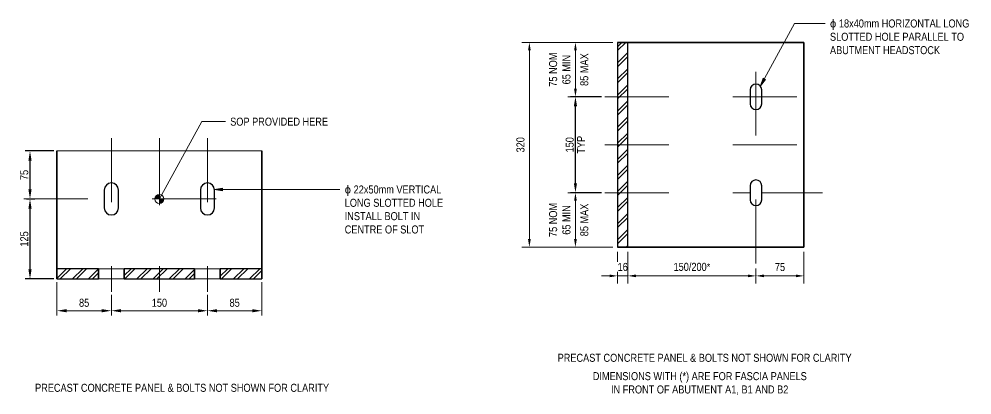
# Model space of a CAD drawing. Header units: metres. Extents: x 2.13 to 8.43, y 2.45 to 4.36.
# Drawn here: x 4.057 to 5.545, y 2.759 to 3.347 of the extents above; entities that cross this region are included whole.
import ezdxf

# ---------------------------------------------------------------- set-up
doc = ezdxf.new("R2010")
doc.units = ezdxf.units.M
doc.linetypes.add('JacobsCenter', pattern=[0.015, 0.009, -0.0015, 0.003, -0.0015])
doc.layers.get('Defpoints').update_dxf_attribs({"color": 41})
for name, color, linetype, lineweight in [('A-ANNO-DIMS', 7, 'Continuous', 9), ('A-ANNO-NOTE', 7, 'Continuous', 9), ('A-DETL', 7, 'Continuous', 13), ('A-DETL-GENF', 7, 'Continuous', 9), ('G-ANNO-TEXT', 7, 'Continuous', 9)]:
    doc.layers.add(name, color=color, linetype=linetype, lineweight=lineweight)
doc.styles.add('Arial', font='arial.ttf', dxfattribs={"height": 0.0125})
doc.styles.add('Arial Narrow', font='ARIALN.TTF', dxfattribs={"height": 0.0125})
doc.dimstyles.new('____ddd____', dxfattribs={"dimscale": 0.3048, "dimtxt": 0.012793, "dimasz": 0.049213, "dimexe": 0.024606, "dimexo": 0.016404, "dimgap": 0.008202, "dimtad": 1, "dimdec": 0, "dimlfac": 1000, "dimzin": 0, "dimdsep": 46, "dimtxsty": 'Arial Narrow', "dimsah": 1, "dimcen": 0.09, "dimaunit": 1, "dimadec": 4, "dimazin": 0, "dimtfac": 1, "dimtdec": 4, "dimtix": 1, "dimtmove": 0, "dimatfit": 3, "dimfxl": 1, "dimtvp": 1, "dimtolj": 1, "dimtzin": 0, "dimarcsym": 2})
doc.dimstyles.new('____ddd_____Opaque', dxfattribs={"dimscale": 0.3048, "dimtxt": 0.012793, "dimasz": 0.049213, "dimexe": 0.024606, "dimexo": 0.016404, "dimgap": 0.019685, "dimtad": 1, "dimdec": 0, "dimlfac": 1000, "dimzin": 0, "dimdsep": 46, "dimtxsty": 'Arial Narrow', "dimsah": 1, "dimcen": 0.09, "dimaunit": 1, "dimadec": 4, "dimazin": 0, "dimtfac": 1, "dimtdec": 4, "dimtix": 1, "dimtmove": 0, "dimatfit": 3, "dimfxl": 1, "dimtvp": 1, "dimtfill": 1, "dimtolj": 1, "dimtzin": 0, "dimlwd": 13, "dimlwe": 13, "dimarcsym": 2})
doc.dimstyles.new('Dimension_Standard_O__mm_', dxfattribs={"dimscale": 0.3048, "dimtxt": 0.012793, "dimasz": 0.04101, "dimexe": 0.03937, "dimexo": 0.024606, "dimgap": 0.024606, "dimtad": 1, "dimdec": 0, "dimlfac": 1000, "dimzin": 0, "dimdsep": 46, "dimtxsty": 'Arial Narrow', "dimsah": 1, "dimcen": 0.09, "dimaunit": 1, "dimadec": 4, "dimazin": 0, "dimtfac": 1, "dimtdec": 4, "dimtix": 1, "dimtmove": 0, "dimatfit": 3, "dimfxl": 1, "dimtvp": 1, "dimtfill": 1, "dimtolj": 1, "dimtzin": 0, "dimlwd": 18, "dimlwe": 18, "dimarcsym": 2})

# ---------------------------------------------------------------- blocks, each defined once
blk = doc.blocks.new('T2D_JAC_DC_EA_ELEV - 200x16 EA-6249036-DRG-2873197 - FRONT VIEW')
at = {"layer": 'A-DETL-GENF'}
for p, q in [((0, 0.1), (0.32, 0.1)), ((0, -0.084), (0.32, -0.084)), ((0, -0.1), (0.32, -0.1))]:
    blk.add_line(p, q, dxfattribs=at)
blk = doc.blocks.new('DIMBLOCK4-DRG-2873197 - FRONT VIEW')
at = {"layer": 'A-ANNO-DIMS', "color": 0, "lineweight": 13, "transparency": 16777216}
for p, q in [((4.1163, 2.9358), (4.1163, 2.8836)), ((4.2013, 2.9158), (4.2013, 2.8836)), ((4.1313, 2.8911), (4.1863, 2.8911))]:
    blk.add_line(p, q, dxfattribs=at)
at = {"layer": 'A-ANNO-DIMS', "color": 0, "transparency": 16777216}
for points in [[(4.1313, 2.8936), (4.1313, 2.8886), (4.1163, 2.8911)], [(4.1863, 2.8936), (4.1863, 2.8886), (4.2013, 2.8911)]]:
    blk.add_solid(points, dxfattribs=at)
at = {"layer": 'Defpoints', "color": 0, "transparency": 16777216}
for p in [(4.1163, 2.9408), (4.2013, 2.9208), (4.2013, 2.8911)]:
    blk.add_point(p, dxfattribs=at)
at = {"layer": 'A-ANNO-DIMS', "color": 0, "lineweight": 13, "transparency": 16777216, "insert": (4.1588, 2.9035), "char_height": 0.0125, "width": 0.019007, "attachment_point": 5, "style": 'Arial Narrow', "bg_fill": 3, "box_fill_scale": 1.1, "bg_fill_color": 256, "bg_fill_true_color": 13158600, "bg_fill_transparency": 0}
blk.add_mtext('\\A1;85', dxfattribs=at)
blk = doc.blocks.new('DIMBLOCK5-DRG-2873197 - FRONT VIEW')
at = {"layer": 'A-ANNO-DIMS', "color": 0, "lineweight": 13, "transparency": 16777216}
for p, q in [((4.2013, 2.9158), (4.2013, 2.8836)), ((4.3513, 2.9158), (4.3513, 2.8836)), ((4.2163, 2.8911), (4.3363, 2.8911))]:
    blk.add_line(p, q, dxfattribs=at)
at = {"layer": 'A-ANNO-DIMS', "color": 0, "transparency": 16777216}
for points in [[(4.2163, 2.8936), (4.2163, 2.8886), (4.2013, 2.8911)], [(4.3363, 2.8936), (4.3363, 2.8886), (4.3513, 2.8911)]]:
    blk.add_solid(points, dxfattribs=at)
at = {"layer": 'Defpoints', "color": 0, "transparency": 16777216}
for p in [(4.2013, 2.9208), (4.3513, 2.9208), (4.3513, 2.8911)]:
    blk.add_point(p, dxfattribs=at)
at = {"layer": 'A-ANNO-DIMS', "color": 0, "lineweight": 13, "transparency": 16777216, "insert": (4.2763, 2.9035), "char_height": 0.0125, "width": 0.02851, "attachment_point": 5, "style": 'Arial Narrow', "bg_fill": 3, "box_fill_scale": 1.1, "bg_fill_color": 256, "bg_fill_true_color": 13158600, "bg_fill_transparency": 0}
blk.add_mtext('\\A1;150', dxfattribs=at)
blk = doc.blocks.new('DIMBLOCK6-DRG-2873197 - FRONT VIEW')
at = {"layer": 'A-ANNO-DIMS', "color": 0, "lineweight": 13, "transparency": 16777216}
for p, q in [((4.4363, 2.9358), (4.4363, 2.8836)), ((4.3513, 2.9158), (4.3513, 2.8836)), ((4.3663, 2.8911), (4.4213, 2.8911))]:
    blk.add_line(p, q, dxfattribs=at)
at = {"layer": 'A-ANNO-DIMS', "color": 0, "transparency": 16777216}
for points in [[(4.3663, 2.8936), (4.3663, 2.8886), (4.3513, 2.8911)], [(4.4213, 2.8936), (4.4213, 2.8886), (4.4363, 2.8911)]]:
    blk.add_solid(points, dxfattribs=at)
at = {"layer": 'Defpoints', "color": 0, "transparency": 16777216}
for p in [(4.4363, 2.9408), (4.3513, 2.9208), (4.4363, 2.8911)]:
    blk.add_point(p, dxfattribs=at)
at = {"layer": 'A-ANNO-DIMS', "color": 0, "lineweight": 13, "transparency": 16777216, "insert": (4.3938, 2.9035), "char_height": 0.0125, "width": 0.019007, "attachment_point": 5, "style": 'Arial Narrow', "bg_fill": 3, "box_fill_scale": 1.1, "bg_fill_color": 256, "bg_fill_true_color": 13158600, "bg_fill_transparency": 0}
blk.add_mtext('\\A1;85', dxfattribs=at)
blk = doc.blocks.new('DIMBLOCK7-DRG-2873197 - FRONT VIEW')
at = {"layer": 'A-ANNO-DIMS', "color": 0, "lineweight": -2, "transparency": 16777216}
for p, q in [((4.0687, 3.0658), (4.0818, 3.0658)), ((4.0743, 2.9558), (4.0743, 3.0508)), ((4.1113, 2.9408), (4.0668, 2.9408))]:
    blk.add_line(p, q, dxfattribs=at)
at = {"layer": 'A-ANNO-DIMS', "color": 0, "transparency": 16777216}
for points in [[(4.0718, 3.0508), (4.0768, 3.0508), (4.0743, 3.0658)], [(4.0718, 2.9558), (4.0768, 2.9558), (4.0743, 2.9408)]]:
    blk.add_solid(points, dxfattribs=at)
at = {"layer": 'Defpoints', "color": 0, "transparency": 16777216}
for p in [(4.0637, 3.0658), (4.0743, 3.0658), (4.1163, 2.9408)]:
    blk.add_point(p, dxfattribs=at)
at = {"layer": 'A-ANNO-DIMS', "color": 0, "transparency": 16777216, "insert": (4.0654, 3.0033), "char_height": 0.0125, "width": 0.02851, "attachment_point": 5, "rotation": 90, "style": 'Arial Narrow'}
blk.add_mtext('\\A1;125', dxfattribs=at)
blk = doc.blocks.new('DIMBLOCK8-DRG-2873197 - FRONT VIEW')
at = {"layer": 'A-ANNO-DIMS', "color": 0, "lineweight": -2, "transparency": 16777216}
for p, q in [((4.1113, 3.1408), (4.0668, 3.1408)), ((4.0743, 3.0808), (4.0743, 3.1258)), ((4.0687, 3.0658), (4.0818, 3.0658))]:
    blk.add_line(p, q, dxfattribs=at)
at = {"layer": 'A-ANNO-DIMS', "color": 0, "transparency": 16777216}
for points in [[(4.0718, 3.1258), (4.0768, 3.1258), (4.0743, 3.1408)], [(4.0718, 3.0808), (4.0768, 3.0808), (4.0743, 3.0658)]]:
    blk.add_solid(points, dxfattribs=at)
at = {"layer": 'Defpoints', "color": 0, "transparency": 16777216}
for p in [(4.0743, 3.1408), (4.1163, 3.1408), (4.0637, 3.0658)]:
    blk.add_point(p, dxfattribs=at)
at = {"layer": 'A-ANNO-DIMS', "color": 0, "transparency": 16777216, "insert": (4.0654, 3.1033), "char_height": 0.0125, "width": 0.019007, "attachment_point": 5, "rotation": 90, "style": 'Arial Narrow'}
blk.add_mtext('\\A1;75', dxfattribs=at)
blk = doc.blocks.new('CS_SYMB_SETOUT POINT - 5mm-2022283-DRG-2873197 - FRONT VIEW')
at = {"layer": 'A-ANNO-NOTE'}
h = blk.add_hatch(color=256, dxfattribs=at)
edge = h.paths.add_edge_path()
edge.add_line((0, 0.0014), (0, 0))
edge.add_line((0, 0), (-0.0014, 0))
edge.add_arc((0, 0), 0.0014, 90, 180, ccw=False)
h = blk.add_hatch(color=256, dxfattribs=at)
edge = h.paths.add_edge_path()
edge.add_line((0, -0.0014), (0, 0))
edge.add_line((0, 0), (0.0014, 0))
edge.add_arc((0, 0), 0.0014, 270, 360, ccw=False)
for p, q in [((-0.0019, 0), (0.0019, 0)), ((-0.0014, 0), (0, 0)), ((0, -0.0019), (0, 0.0019)), ((0, 0), (0, 0.0014)), ((0.0014, 0), (0, 0)), ((0, 0), (0, -0.0014))]:
    blk.add_line(p, q, dxfattribs=at)
blk.add_circle((0, 0), 0.0014, dxfattribs=at)
for start, end in [(90, 180), (270, 360)]:
    blk.add_arc((0, 0), 0.0014, start, end, dxfattribs=at)
blk = doc.blocks.new('DIMBLOCK9-DRG-2873197 - PLAN VIEW')
at = {"layer": 'A-ANNO-DIMS', "color": 0, "lineweight": -2, "transparency": 16777216}
for p, q in [((4.9666, 3.2255), (4.9183, 3.2255)), ((4.9258, 3.0905), (4.9258, 3.2105)), ((4.9666, 3.0755), (4.9183, 3.0755))]:
    blk.add_line(p, q, dxfattribs=at)
at = {"layer": 'A-ANNO-DIMS', "color": 0, "transparency": 16777216}
for points in [[(4.9233, 3.2105), (4.9283, 3.2105), (4.9258, 3.2255)], [(4.9233, 3.0905), (4.9283, 3.0905), (4.9258, 3.0755)]]:
    blk.add_solid(points, dxfattribs=at)
at = {"layer": 'Defpoints', "color": 0, "transparency": 16777216}
for p in [(4.9258, 3.2255), (4.9716, 3.2255), (4.9716, 3.0755)]:
    blk.add_point(p, dxfattribs=at)
at = {"layer": 'A-ANNO-DIMS', "color": 0, "transparency": 16777216, "char_height": 0.0125, "width": 0.033383, "attachment_point": 5, "rotation": 90, "style": 'Arial Narrow'}
for s, insert in [('\\A1;150', (4.9169, 3.1505)), ('\\A1;TYP', (4.9345, 3.1505))]:
    blk.add_mtext(s, dxfattribs=dict(at, insert=insert))
blk = doc.blocks.new('DIMBLOCK10-DRG-2873197 - PLAN VIEW')
at = {"layer": 'A-ANNO-DIMS', "color": 0, "lineweight": 18, "transparency": 16777216}
for p, q in [((4.9841, 3.3105), (4.8419, 3.3105)), ((4.8539, 3.298), (4.8539, 3.003)), ((4.9841, 2.9905), (4.8419, 2.9905))]:
    blk.add_line(p, q, dxfattribs=at)
at = {"layer": 'A-ANNO-DIMS', "color": 0, "transparency": 16777216}
for points in [[(4.8518, 3.298), (4.856, 3.298), (4.8539, 3.3105)], [(4.8518, 3.003), (4.856, 3.003), (4.8539, 2.9905)]]:
    blk.add_solid(points, dxfattribs=at)
at = {"layer": 'Defpoints', "color": 0, "transparency": 16777216}
for p in [(4.9916, 3.3105), (4.8539, 2.9905), (4.9916, 2.9905)]:
    blk.add_point(p, dxfattribs=at)
at = {"layer": 'A-ANNO-DIMS', "color": 0, "lineweight": 18, "transparency": 16777216, "insert": (4.84, 3.1505), "char_height": 0.0125, "width": 0.02851, "attachment_point": 5, "rotation": 90, "style": 'Arial Narrow', "bg_fill": 3, "box_fill_scale": 1.1, "bg_fill_color": 256, "bg_fill_true_color": 13158600, "bg_fill_transparency": 0}
blk.add_mtext('\\A1;320', dxfattribs=at)
blk = doc.blocks.new('DIMBLOCK11-DRG-2873197 - PLAN VIEW')
at = {"layer": 'A-ANNO-DIMS', "color": 0, "lineweight": 18, "transparency": 16777216}
for p, q in [((4.9841, 3.3105), (4.9138, 3.3105)), ((4.9258, 3.238), (4.9258, 3.298)), ((4.9641, 3.2255), (4.9138, 3.2255))]:
    blk.add_line(p, q, dxfattribs=at)
at = {"layer": 'A-ANNO-DIMS', "color": 0, "transparency": 16777216}
for points in [[(4.9237, 3.298), (4.9279, 3.298), (4.9258, 3.3105)], [(4.9237, 3.238), (4.9279, 3.238), (4.9258, 3.2255)]]:
    blk.add_solid(points, dxfattribs=at)
at = {"layer": 'Defpoints', "color": 0, "transparency": 16777216}
for p in [(4.9258, 3.3105), (4.9916, 3.3105), (4.9716, 3.2255)]:
    blk.add_point(p, dxfattribs=at)
at = {"layer": 'A-ANNO-DIMS', "color": 0, "lineweight": 18, "transparency": 16777216, "char_height": 0.0125, "width": 0.064015, "attachment_point": 5, "rotation": 90, "style": 'Arial Narrow', "bg_fill": 3, "box_fill_scale": 1.1, "bg_fill_color": 256, "bg_fill_true_color": 13158600, "bg_fill_transparency": 0}
for s, insert in [('\\A1;75 NOM\\P65 MIN', (4.9014, 3.268)), ('\\A1;85 MAX', (4.9397, 3.268))]:
    blk.add_mtext(s, dxfattribs=dict(at, insert=insert))
blk = doc.blocks.new('DIMBLOCK12-DRG-2873197 - PLAN VIEW')
at = {"layer": 'A-ANNO-DIMS', "color": 0, "lineweight": 18, "transparency": 16777216}
for p, q in [((4.9641, 3.0755), (4.9138, 3.0755)), ((4.9258, 3.003), (4.9258, 3.063)), ((4.9841, 2.9905), (4.9138, 2.9905))]:
    blk.add_line(p, q, dxfattribs=at)
at = {"layer": 'A-ANNO-DIMS', "color": 0, "transparency": 16777216}
for points in [[(4.9237, 3.063), (4.9279, 3.063), (4.9258, 3.0755)], [(4.9237, 3.003), (4.9279, 3.003), (4.9258, 2.9905)]]:
    blk.add_solid(points, dxfattribs=at)
at = {"layer": 'Defpoints', "color": 0, "transparency": 16777216}
for p in [(4.9258, 3.0755), (4.9716, 3.0755), (4.9916, 2.9905)]:
    blk.add_point(p, dxfattribs=at)
at = {"layer": 'A-ANNO-DIMS', "color": 0, "lineweight": 18, "transparency": 16777216, "char_height": 0.0125, "width": 0.064015, "attachment_point": 5, "rotation": 90, "style": 'Arial Narrow', "bg_fill": 3, "box_fill_scale": 1.1, "bg_fill_color": 256, "bg_fill_true_color": 13158600, "bg_fill_transparency": 0}
for s, insert in [('\\A1;75 NOM\\P65 MIN', (4.9014, 3.033)), ('\\A1;85 MAX', (4.9397, 3.033))]:
    blk.add_mtext(s, dxfattribs=dict(at, insert=insert))
blk = doc.blocks.new('DIMBLOCK13-DRG-2873197 - PLAN VIEW')
at = {"layer": 'A-ANNO-DIMS', "color": 0, "lineweight": 18, "transparency": 16777216}
for p, q in [((4.9916, 2.983), (4.9916, 2.9336)), ((5.0076, 2.983), (5.0076, 2.9336)), ((4.9791, 2.9456), (4.9666, 2.9456)), ((4.9916, 2.9456), (5.0076, 2.9456)), ((5.0201, 2.9456), (5.0326, 2.9456))]:
    blk.add_line(p, q, dxfattribs=at)
at = {"layer": 'A-ANNO-DIMS', "color": 0, "transparency": 16777216}
for points in [[(4.9791, 2.9477), (4.9791, 2.9435), (4.9916, 2.9456)], [(5.0201, 2.9477), (5.0201, 2.9435), (5.0076, 2.9456)]]:
    blk.add_solid(points, dxfattribs=at)
at = {"layer": 'Defpoints', "color": 0, "transparency": 16777216}
for p in [(4.9916, 2.9905), (5.0076, 2.9905)]:
    blk.add_point(p, dxfattribs=at)
at = {"layer": 'A-ANNO-DIMS', "color": 0, "lineweight": 18, "transparency": 16777216, "insert": (4.9996, 2.9595), "char_height": 0.0125, "width": 0.019007, "attachment_point": 5, "style": 'Arial Narrow', "bg_fill": 3, "box_fill_scale": 1.1, "bg_fill_color": 256, "bg_fill_true_color": 13158600, "bg_fill_transparency": 0}
blk.add_mtext('\\A1;16', dxfattribs=at)
at = {"layer": 'Defpoints', "color": 0, "transparency": 16777216}
blk.add_point((5.0076, 2.9456), dxfattribs=at)
blk = doc.blocks.new('DIMBLOCK14-DRG-2873197 - PLAN VIEW')
at = {"layer": 'A-ANNO-DIMS', "color": 0, "lineweight": 18, "transparency": 16777216}
for p, q in [((5.0076, 2.983), (5.0076, 2.9336)), ((5.0201, 2.9456), (5.1951, 2.9456)), ((5.2076, 2.9573), (5.2076, 2.9336))]:
    blk.add_line(p, q, dxfattribs=at)
at = {"layer": 'A-ANNO-DIMS', "color": 0, "transparency": 16777216}
for points in [[(5.0201, 2.9477), (5.0201, 2.9435), (5.0076, 2.9456)], [(5.1951, 2.9477), (5.1951, 2.9435), (5.2076, 2.9456)]]:
    blk.add_solid(points, dxfattribs=at)
at = {"layer": 'Defpoints', "color": 0, "transparency": 16777216}
for p in [(5.0076, 2.9905), (5.2076, 2.9648), (5.2076, 2.9456)]:
    blk.add_point(p, dxfattribs=at)
at = {"layer": 'A-ANNO-DIMS', "color": 0, "lineweight": 18, "transparency": 16777216, "insert": (5.1076, 2.9596), "char_height": 0.0125, "width": 0.068472, "attachment_point": 5, "style": 'Arial Narrow', "bg_fill": 3, "box_fill_scale": 1.1, "bg_fill_color": 256, "bg_fill_true_color": 13158600, "bg_fill_transparency": 0}
blk.add_mtext('\\A1;150/200*', dxfattribs=at)
blk = doc.blocks.new('DIMBLOCK15-DRG-2873197 - PLAN VIEW')
at = {"layer": 'A-ANNO-DIMS', "color": 0, "lineweight": 18, "transparency": 16777216}
for p, q in [((5.2826, 2.983), (5.2826, 2.9336)), ((5.2076, 2.9573), (5.2076, 2.9336)), ((5.2201, 2.9456), (5.2701, 2.9456))]:
    blk.add_line(p, q, dxfattribs=at)
at = {"layer": 'A-ANNO-DIMS', "color": 0, "transparency": 16777216}
for points in [[(5.2201, 2.9477), (5.2201, 2.9435), (5.2076, 2.9456)], [(5.2701, 2.9477), (5.2701, 2.9435), (5.2826, 2.9456)]]:
    blk.add_solid(points, dxfattribs=at)
at = {"layer": 'Defpoints', "color": 0, "transparency": 16777216}
for p in [(5.2826, 2.9905), (5.2076, 2.9648), (5.2826, 2.9456)]:
    blk.add_point(p, dxfattribs=at)
at = {"layer": 'A-ANNO-DIMS', "color": 0, "lineweight": 18, "transparency": 16777216, "insert": (5.2451, 2.9594), "char_height": 0.0125, "width": 0.019007, "attachment_point": 5, "style": 'Arial Narrow', "bg_fill": 3, "box_fill_scale": 1.1, "bg_fill_color": 256, "bg_fill_true_color": 13158600, "bg_fill_transparency": 0}
blk.add_mtext('\\A1;75', dxfattribs=at)

msp = doc.modelspace()

# ---------------------------------------------------------------- hatches: boundary and pattern name
at = {"layer": 'A-DETL-GENF'}
h = msp.add_hatch(dxfattribs=at)
h.set_pattern_fill('FP_3', color=256, style=0, pattern_type=2)
h.set_pattern_definition([(45, (-1.958118, 0), (-0.01257236, 0.01257236), []), (45, (-1.958118, 0.01905), (-0.01257236, 0.01257236), [])])
h.paths.add_polyline_path([(5.0076, 2.9905), (5.0076, 3.3105), (4.9916, 3.3105), (4.9916, 2.9905)])
h = msp.add_hatch(dxfattribs=at)
h.set_pattern_fill('FP_3', color=256, style=0, pattern_type=2)
h.set_pattern_definition([(45, (-1.717005, 0), (-0.01257236, 0.01257236), []), (45, (-1.717005, 0.01905), (-0.01257236, 0.01257236), [])])
h.paths.add_polyline_path([(4.1813, 2.9408), (4.1813, 2.9568), (4.1163, 2.9568), (4.1163, 2.9408)])
h.paths.add_polyline_path([(4.4363, 2.9408), (4.4363, 2.9568), (4.3713, 2.9568), (4.3713, 2.9408), (4.4025, 2.9408)])
h.paths.add_polyline_path([(4.2213, 2.9408), (4.3313, 2.9408), (4.3313, 2.9568), (4.2213, 2.9568)])
at = {"layer": 'G-ANNO-TEXT'}
for points in [[(5.2147, 3.2426), (5.2226, 3.2526), (5.2187, 3.2547)], [(4.3622, 3.0806), (4.3747, 3.0784), (4.3747, 3.0828)]]:
    msp.add_hatch(color=256, dxfattribs=at).paths.add_polyline_path(points)

# ---------------------------------------------------------------- linework, layer by layer
at = {"layer": 'A-DETL', "linetype": 'JacobsCenter', "lineweight": 9}
for p, q in [((5.2076, 2.9648), (5.2076, 3.3448)), ((4.9716, 3.2255), (5.3116, 3.2255)), ((4.2013, 3.1608), (4.2013, 2.9208)), ((4.2763, 3.1608), (4.2763, 2.9208)), ((4.3513, 3.1608), (4.3513, 2.9208)), ((4.9716, 3.1505), (5.3116, 3.1505)), ((4.0648, 3.0658), (4.4498, 3.0658)), ((4.9716, 3.0755), (5.1986, 3.0755)), ((5.2166, 3.0755), (5.3116, 3.0755))]:
    msp.add_line(p, q, dxfattribs=at)
at = {"layer": 'A-DETL', "lineweight": 25}
for p, q in [((4.9916, 3.3105), (4.9916, 2.9905)), ((5.0076, 3.3105), (4.9916, 3.3105)), ((5.0076, 2.9905), (5.0076, 3.3105)), ((5.1986, 3.2365), (5.1986, 3.2145)), ((5.2166, 3.2145), (5.2166, 3.2365)), ((4.1903, 3.0798), (4.1903, 3.0518)), ((4.2123, 3.0518), (4.2123, 3.0798)), ((4.3403, 3.0798), (4.3403, 3.0518)), ((4.3623, 3.0518), (4.3623, 3.0798)), ((5.1986, 3.0865), (5.1986, 3.0645)), ((5.2166, 3.0645), (5.2166, 3.0865)), ((4.9916, 2.9905), (5.0076, 2.9905)), ((4.1813, 2.9568), (4.1163, 2.9568)), ((4.1163, 2.9568), (4.1163, 2.9408)), ((4.1813, 2.9408), (4.1813, 2.9568)), ((4.3313, 2.9568), (4.2213, 2.9568)), ((4.2213, 2.9568), (4.2213, 2.9408)), ((4.3313, 2.9408), (4.3313, 2.9568)), ((4.4363, 2.9568), (4.3713, 2.9568)), ((4.3713, 2.9568), (4.3713, 2.9408)), ((4.4363, 2.9408), (4.4363, 2.9568)), ((4.1163, 2.9408), (4.1813, 2.9408)), ((4.2213, 2.9408), (4.3313, 2.9408)), ((4.3713, 2.9408), (4.4363, 2.9408))]:
    msp.add_line(p, q, dxfattribs=at)
at = {"layer": 'A-DETL', "lineweight": 35}
for p, q in [((5.2826, 3.3105), (4.9916, 3.3105)), ((5.2826, 3.3105), (5.2826, 2.9905)), ((4.1163, 3.1408), (4.1163, 2.9408)), ((4.4363, 3.1408), (4.4363, 2.9408)), ((5.2826, 2.9905), (4.9916, 2.9905)), ((4.1813, 2.9568), (4.1813, 2.9408)), ((4.2213, 2.9568), (4.2213, 2.9408)), ((4.3313, 2.9568), (4.3313, 2.9408)), ((4.3713, 2.9568), (4.3713, 2.9408))]:
    msp.add_line(p, q, dxfattribs=at)
at = {"layer": 'A-DETL', "lineweight": 25}
for centre, radius, start, end in [((5.2076, 3.2365), 0.009, 0, 180), ((5.2076, 3.2145), 0.009, 180, 0), ((5.2076, 3.0865), 0.009, 0, 180), ((4.2013, 3.0798), 0.011, 360, 180), ((4.3513, 3.0798), 0.011, 360, 180), ((5.2076, 3.0645), 0.009, 180, 360), ((4.2013, 3.0518), 0.011, 180, 360), ((4.3513, 3.0518), 0.011, 180, 0)]:
    msp.add_arc(centre, radius, start, end, dxfattribs=at)
at = {"layer": 'G-ANNO-TEXT'}
for p, q in [((5.2147, 3.2426), (5.2678, 3.3402)), ((5.2678, 3.3402), (5.3157, 3.3402)), ((5.2187, 3.2547), (5.2147, 3.2426)), ((5.2147, 3.2426), (5.2226, 3.2526)), ((5.2226, 3.2526), (5.2187, 3.2547)), ((4.2763, 3.0658), (4.3427, 3.1867)), ((4.3427, 3.1867), (4.3793, 3.1867)), ((4.3747, 3.0828), (4.3622, 3.0806)), ((4.3622, 3.0806), (4.3747, 3.0784)), ((4.3622, 3.0806), (4.5581, 3.0806)), ((4.3747, 3.0784), (4.3747, 3.0828))]:
    msp.add_line(p, q, dxfattribs=at)

# ---------------------------------------------------------------- block references
at = {"layer": 'A-ANNO-NOTE', "xscale": 5, "yscale": 5, "zscale": 5}
msp.add_blockref('CS_SYMB_SETOUT POINT - 5mm-2022283-DRG-2873197 - FRONT VIEW', (4.2763, 3.0658), dxfattribs=at)
at = {"layer": 'A-DETL-GENF'}
msp.add_blockref('T2D_JAC_DC_EA_ELEV - 200x16 EA-6249036-DRG-2873197 - FRONT VIEW', (4.1163, 3.0408), dxfattribs=at)

# ---------------------------------------------------------------- texts
at = {"layer": 'G-ANNO-TEXT', "char_height": 0.0125, "attachment_point": 1, "bg_fill": 3, "box_fill_scale": 1, "bg_fill_color": 256, "bg_fill_true_color": 13158600, "bg_fill_transparency": 0}
for s, insert, style in [('\\fArial|b0|i0|c254|p34|;ϕ', (5.3232, 3.3464), 'Arial'), ('ABUTMENT HEADSTOCK', (5.3232, 3.3047), 'Arial Narrow'), ('SOP PROVIDED HERE', (4.3868, 3.1929), 'Arial Narrow'), ('\\fArial|b0|i0|c254|p34|;ϕ', (4.5656, 3.0869), 'Arial'), ('INSTALL BOLT IN ', (4.5656, 3.0452), 'Arial Narrow'), ('CENTRE OF SLOT ', (4.5656, 3.0244), 'Arial Narrow'), ('PRECAST CONCRETE PANEL & BOLTS NOT SHOWN FOR CLARITY', (4.898, 2.8238), 'Arial Narrow'), ('DIMENSIONS WITH (*) ARE FOR FASCIA PANELS ', (4.9529, 2.7951), 'Arial Narrow'), ('PRECAST CONCRETE PANEL & BOLTS NOT SHOWN FOR CLARITY', (4.0822, 2.7769), 'Arial Narrow')]:
    msp.add_mtext(s, dxfattribs=dict(at, insert=insert, style=style))

# ---------------------------------------------------------------- dimensions: what is measured, and where the dimension line sits
at = {"layer": 'A-ANNO-DIMS'}
dim = msp.add_linear_dim(base=(4.9258, 3.2255), p1=(4.9716, 3.0755), p2=(4.9716, 3.2255), angle=90, text='<>\\XTYP', dimstyle='____ddd____', override={"dimpost": '<>', "dimfxl": 0.15}, dxfattribs=at)
dim.commit()
dim.dimension.update_dxf_attribs({"geometry": 'DIMBLOCK9-DRG-2873197 - PLAN VIEW', "text_midpoint": (4.9258, 3.1505)})
dim = msp.add_linear_dim(base=(4.0743, 3.1408), p1=(4.0637, 3.0658), p2=(4.1163, 3.1408), angle=90, dimstyle='____ddd____', override={"dimpost": '<>', "dimfxl": 0.091636}, dxfattribs=at)
dim.commit()
dim.dimension.update_dxf_attribs({"geometry": 'DIMBLOCK8-DRG-2873197 - FRONT VIEW', "text_midpoint": (4.0654, 3.1033)})

# ---------------------------------------------------------------- next in the draw order: texts
at = {"layer": 'G-ANNO-TEXT', "char_height": 0.0125, "attachment_point": 1, "style": 'Arial Narrow', "bg_fill": 3, "box_fill_scale": 1, "bg_fill_color": 256, "bg_fill_true_color": 13158600, "bg_fill_transparency": 0}
for s, insert in [('18x40mm HORIZONTAL LONG ', (5.3371, 3.3464)), ('SLOTTED HOLE PARALLEL TO ', (5.3232, 3.3256)), ('22x50mm VERTICAL ', (4.5795, 3.0869)), ('LONG SLOTTED HOLE ', (4.5656, 3.0661)), ('IN FRONT OF ABUTMENT A1, B1 AND B2', (4.9813, 2.7743))]:
    msp.add_mtext(s, dxfattribs=dict(at, insert=insert))

# ---------------------------------------------------------------- next in the draw order: dimensions: what is measured, and where the dimension line sits
at = {"layer": 'A-ANNO-DIMS', "lineweight": 18}
dim = msp.add_linear_dim(base=(4.8539, 2.9905), p1=(4.9916, 3.3105), p2=(4.9916, 2.9905), angle=90, dimstyle='Dimension_Standard_O__mm_', override={"dimpost": '<>', "dimfxl": 0.32}, dxfattribs=at)
dim.commit()
dim.dimension.update_dxf_attribs({"geometry": 'DIMBLOCK10-DRG-2873197 - PLAN VIEW', "text_midpoint": (4.84, 3.1505)})
at = {"layer": 'A-ANNO-DIMS', "lineweight": 13}
dim = msp.add_linear_dim(base=(4.2013, 2.8911), p1=(4.1163, 2.9408), p2=(4.2013, 2.9208), dimstyle='____ddd_____Opaque', override={"dimpost": '<>', "dimfxl": 0.087321}, dxfattribs=at)
dim.commit()
dim.dimension.update_dxf_attribs({"geometry": 'DIMBLOCK4-DRG-2873197 - FRONT VIEW', "text_midpoint": (4.1588, 2.9035)})

# ---------------------------------------------------------------- next in the draw order: dimensions: what is measured, and where the dimension line sits
at = {"layer": 'A-ANNO-DIMS', "lineweight": 18}
for base, p1, p2, picture, middle in [((4.9258, 3.3105), (4.9716, 3.2255), (4.9916, 3.3105), 'DIMBLOCK11-DRG-2873197 - PLAN VIEW', (4.9258, 3.268)), ((4.9258, 3.0755), (4.9916, 2.9905), (4.9716, 3.0755), 'DIMBLOCK12-DRG-2873197 - PLAN VIEW', (4.9258, 3.033))]:
    dim = msp.add_linear_dim(base=base, p1=p1, p2=p2, angle=90, text='75 NOM\\P65 MIN\\X85 MAX', dimstyle='Dimension_Standard_O__mm_', override={"dimpost": '<>', "dimfxl": 0.087321}, dxfattribs=at)
    dim.commit()
    dim.dimension.update_dxf_attribs({"geometry": picture, "text_midpoint": middle})
at = {"layer": 'A-ANNO-DIMS'}
dim = msp.add_linear_dim(base=(4.0743, 3.0658), p1=(4.1163, 2.9408), p2=(4.0637, 3.0658), angle=90, dimstyle='____ddd____', override={"dimpost": '<>', "dimfxl": 0.135636}, dxfattribs=at)
dim.commit()
dim.dimension.update_dxf_attribs({"geometry": 'DIMBLOCK7-DRG-2873197 - FRONT VIEW', "text_midpoint": (4.0654, 3.0033)})
at = {"layer": 'A-ANNO-DIMS', "lineweight": 13}
dim = msp.add_linear_dim(base=(4.3513, 2.8911), p1=(4.2013, 2.9208), p2=(4.3513, 2.9208), dimstyle='____ddd_____Opaque', override={"dimpost": '<>', "dimfxl": 0.15}, dxfattribs=at)
dim.commit()
dim.dimension.update_dxf_attribs({"geometry": 'DIMBLOCK5-DRG-2873197 - FRONT VIEW', "text_midpoint": (4.2763, 2.9035)})

# ---------------------------------------------------------------- next in the draw order: dimensions: what is measured, and where the dimension line sits
at = {"layer": 'A-ANNO-DIMS', "lineweight": 18}
dim = msp.add_linear_dim(base=(5.0076, 2.9456), p1=(4.9916, 2.9905), p2=(5.0076, 2.9905), dimstyle='Dimension_Standard_O__mm_', override={"dimpost": '<>', "dimfxl": 0.016}, dxfattribs=at)
dim.commit()
dim.dimension.update_dxf_attribs({"geometry": 'DIMBLOCK13-DRG-2873197 - PLAN VIEW', "text_midpoint": (4.9996, 2.9595)})
at = {"layer": 'A-ANNO-DIMS', "lineweight": 13}
dim = msp.add_linear_dim(base=(4.4363, 2.8911), p1=(4.3513, 2.9208), p2=(4.4363, 2.9408), dimstyle='____ddd_____Opaque', override={"dimpost": '<>', "dimfxl": 0.087321}, dxfattribs=at)
dim.commit()
dim.dimension.update_dxf_attribs({"geometry": 'DIMBLOCK6-DRG-2873197 - FRONT VIEW', "text_midpoint": (4.3938, 2.9035)})

# ---------------------------------------------------------------- next in the draw order: dimensions: what is measured, and where the dimension line sits
at = {"layer": 'A-ANNO-DIMS', "lineweight": 18}
dim = msp.add_linear_dim(base=(5.2076, 2.9456), p1=(5.0076, 2.9905), p2=(5.2076, 2.9648), text='150/200*', dimstyle='Dimension_Standard_O__mm_', override={"dimpost": '<>', "dimfxl": 0.201639}, dxfattribs=at)
dim.commit()
dim.dimension.update_dxf_attribs({"geometry": 'DIMBLOCK14-DRG-2873197 - PLAN VIEW', "text_midpoint": (5.1076, 2.9596)})

# ---------------------------------------------------------------- next in the draw order: dimensions: what is measured, and where the dimension line sits
dim = msp.add_linear_dim(base=(5.2826, 2.9456), p1=(5.2076, 2.9648), p2=(5.2826, 2.9905), dimstyle='Dimension_Standard_O__mm_', override={"dimpost": '<>', "dimfxl": 0.079268}, dxfattribs=at)
dim.commit()
dim.dimension.update_dxf_attribs({"geometry": 'DIMBLOCK15-DRG-2873197 - PLAN VIEW', "text_midpoint": (5.2451, 2.9594)})

doc.saveas('drawing.dxf')
